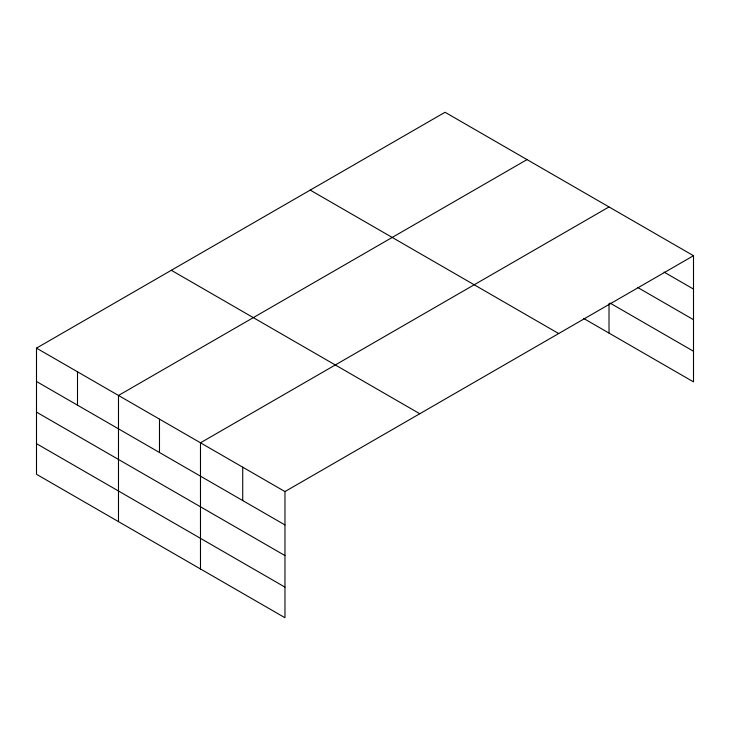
<?xml version="1.0" encoding="UTF-8"?>
<svg xmlns="http://www.w3.org/2000/svg" width="730" height="730" viewBox="0 0 730 730"><rect width="100%" height="100%" fill="white"/><g stroke="black" fill="none" stroke-linecap="round" stroke-linejoin="round"><path stroke-width="1.09" d="M693.5 255.71L445.035 112.265L36.5 348.128L36.5 474.29L284.965 617.735L284.965 491.573L693.5 255.71L693.5 381.872L583.644 318.444M527.033 159.596L118.488 395.468L118.488 521.631M609.021 206.937L200.485 442.8L200.485 568.971M664.035 272.062L693.5 289.08M637.509 287.374L693.5 319.694M610.006 303.041L693.5 351.249M310.223 190.101L558.678 333.546M171.322 270.292L419.777 413.737M36.5 348.128L284.965 491.573M36.5 381.498L284.965 524.943M36.5 412.121L284.965 555.567M36.5 443.667L284.965 587.121M609.021 303.607L609.021 333.099M242.725 467.191L242.725 500.561M159.487 419.139L159.487 452.5M77.499 371.798L77.499 405.168"/></g></svg>
